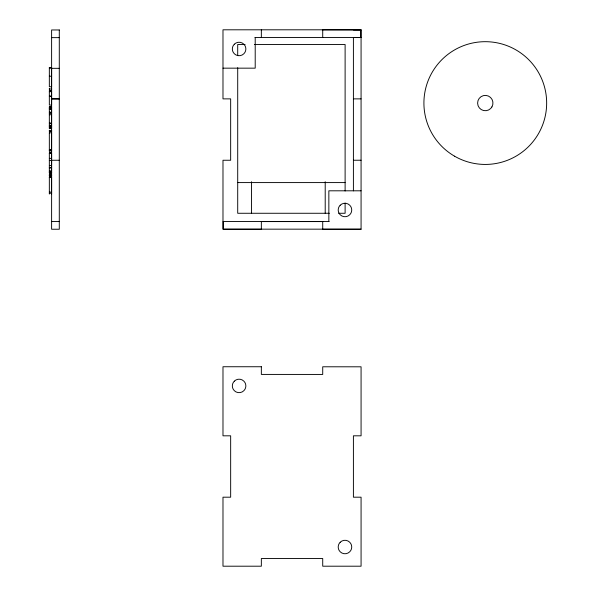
<?xml version="1.0" encoding="UTF-8"?>
<svg xmlns="http://www.w3.org/2000/svg" width="596" height="596" viewBox="0 0 596 596"><rect width="100%" height="100%" fill="white"/><g stroke="black" fill="none" stroke-linecap="round" stroke-linejoin="round"><path stroke-width="0.89" d="M49.341 194.043L49.341 177.109M49.341 151.354L49.341 132.632M49.341 130.196L49.341 131.537L51.614 131.537L51.614 130.196M49.341 108.07L49.341 128.572L51.614 128.572L51.614 125.316L49.341 125.316M49.341 107.951L49.341 106.691L51.614 106.691L51.614 107.951M49.341 89.586L49.341 88.461M51.614 194.043L51.614 177.109L49.341 177.228M51.614 171.752L51.614 173.034L49.341 173.034L49.341 152.889L51.614 152.889L51.614 159.601M51.614 166.284L51.614 171.268L49.341 171.268M51.614 151.354L51.614 149.231M51.614 148.754L51.614 132.632M51.614 125.093L51.614 123.022L49.341 123.022M51.614 122.5L51.614 108.07M51.614 90.726L51.614 105.067L49.341 105.067L49.341 90.726L51.614 90.808M51.614 89.586L51.614 88.461M353.406 29.897L361.072 29.897L361.072 229.259L322.719 229.259M254.954 37.473L360.841 37.473L360.841 29.8L222.986 29.8L222.986 98.876L230.659 98.876L230.659 160.249L222.986 160.249L222.986 229.259L261.346 229.259M51.614 37.637L59.287 37.637M361.072 37.563L353.406 37.563L353.406 190.876M245.12 44.499L237.707 44.499L237.707 55.622M254.373 44.499L345.114 44.499L345.114 191.011M49.341 67.802L51.614 67.817M49.341 67.884L51.614 67.884M222.986 68.16L255.207 68.16L255.207 37.473M51.614 68.324L59.287 68.324M49.341 76.228L51.614 76.228M49.341 89.02L51.614 89.02M49.341 90.845L51.614 90.845M49.341 91.665L51.614 91.665M49.341 95.993L51.614 95.993M49.341 96.559L51.614 96.559M353.406 98.876L361.072 98.876M49.341 107.138L51.614 107.138M49.341 107.504L51.614 107.504M49.341 108.211L51.614 108.211M49.341 108.636L51.614 108.636M49.341 108.859L51.614 108.859M49.341 109.068L51.614 109.068M49.341 109.21L51.614 109.21M49.341 112.204L51.614 112.204M49.341 112.45L51.614 112.45M49.341 113.419L51.614 113.419M49.341 114.715L51.614 114.715M49.341 123.551L51.614 123.551M49.341 125.741L51.614 125.741M49.341 126.166L51.614 126.166M49.341 126.307L51.614 126.307M49.341 126.874L51.614 126.874M49.341 127.44L51.614 127.44M49.341 128.006L51.614 128.006M49.341 130.688L51.614 130.688M49.341 131.291L51.614 131.291M49.341 132.796L51.614 132.796M49.341 149.723L51.614 149.723M49.341 150.177L51.614 150.177M49.341 150.632L51.614 150.632M49.341 150.863L51.614 150.863M49.341 153.12L51.614 153.12M49.341 153.157L51.614 153.157M49.341 158.38L51.614 158.38M51.614 160.249L59.287 160.249M353.406 160.249L361.072 160.227M49.341 160.488L51.614 160.488L51.614 165.599L49.341 165.517M49.341 167.543L51.614 167.543M49.341 167.618L51.614 167.618M49.341 167.945L51.614 167.945M49.341 171.022L51.614 171.022M49.341 171.916L51.614 171.916M49.341 172.564L51.614 172.564M49.341 172.728L51.614 172.728M49.341 172.967L51.614 172.892M49.341 175.246L51.614 175.246M49.341 177.273L51.614 177.273M237.707 182.585L345.114 182.585M361.072 190.809L328.85 190.809L328.85 221.496M49.341 192.098L51.614 192.098M49.341 193.238L51.614 193.238M329.372 213.271L237.707 213.271L237.707 67.668M338.632 213.271L345.114 213.271L345.114 203.072M223.217 221.503L329.111 221.496M51.614 221.563L59.287 221.563M261.346 221.585L322.719 221.585M361.072 229.169L223.217 229.162L223.217 221.496M322.719 29.845L361.072 29.875M325.207 181.728L325.207 213.271M322.719 29.8L322.719 37.473M322.719 221.496L322.719 229.162M261.346 29.8L261.346 37.473M261.346 221.496L261.346 229.162M251.557 181.728L251.557 213.271M49.341 174.68L49.341 176.133L51.614 176.133L51.614 174.68L49.341 174.68M49.341 67.639L49.341 86.763L51.614 86.763L51.614 67.639L49.341 67.639M234.325 44.208L233.252 45.601A6.75 6.75 0 0 0 233.252 52.351L234.325 53.752A6.75 6.75 0 0 0 243.868 53.752L244.941 52.351A6.75 6.75 0 0 0 244.941 45.601L243.868 44.208A6.75 6.75 0 0 0 234.325 44.208M340.189 205.218L339.117 206.611A6.75 6.75 0 0 0 339.117 213.361L340.189 214.761A6.75 6.75 0 0 0 349.74 214.761L350.813 213.361A6.75 6.75 0 0 0 350.813 206.611L349.74 205.218A6.75 6.75 0 0 0 340.189 205.218M234.325 381.149L233.252 382.543A6.75 6.75 0 0 0 233.252 389.292L234.325 390.693A6.75 6.75 0 0 0 243.868 390.693L244.941 389.292A6.75 6.75 0 0 0 244.941 382.543L243.868 381.149A6.75 6.75 0 0 0 234.325 381.149M491.931 106.893L490.709 108.487A7.674 7.674 0 0 1 478.074 105.686A7.674 7.674 0 0 1 485.956 95.42A7.674 7.674 0 0 1 491.931 106.893M340.189 542.248L339.117 543.649A6.75 6.75 0 0 0 339.117 550.399L340.189 551.792A6.75 6.75 0 0 0 349.74 551.792L350.813 550.399A6.75 6.75 0 0 0 350.813 543.649L349.74 542.248A6.75 6.75 0 0 0 340.189 542.248M59.287 29.964L51.614 29.964L51.614 229.236L59.287 229.236L59.287 29.964M59.287 98.876L51.614 98.876L59.287 98.906M261.346 366.741L222.986 366.741L222.986 435.818L230.659 435.818L230.659 497.191L222.986 497.191L222.986 566.2L261.346 566.2L261.346 558.527L322.719 558.527L322.719 566.2L361.072 566.2L361.072 497.191L353.406 497.191L353.406 435.818L361.072 435.818L361.072 366.808L322.719 366.786L322.719 374.437L261.346 374.415L261.346 366.741M454.599 156.212A61.373 61.373 0 0 0 546.659 103.056A61.373 61.373 0 0 0 454.599 49.908A61.373 61.373 0 0 0 454.599 156.212"/></g></svg>
